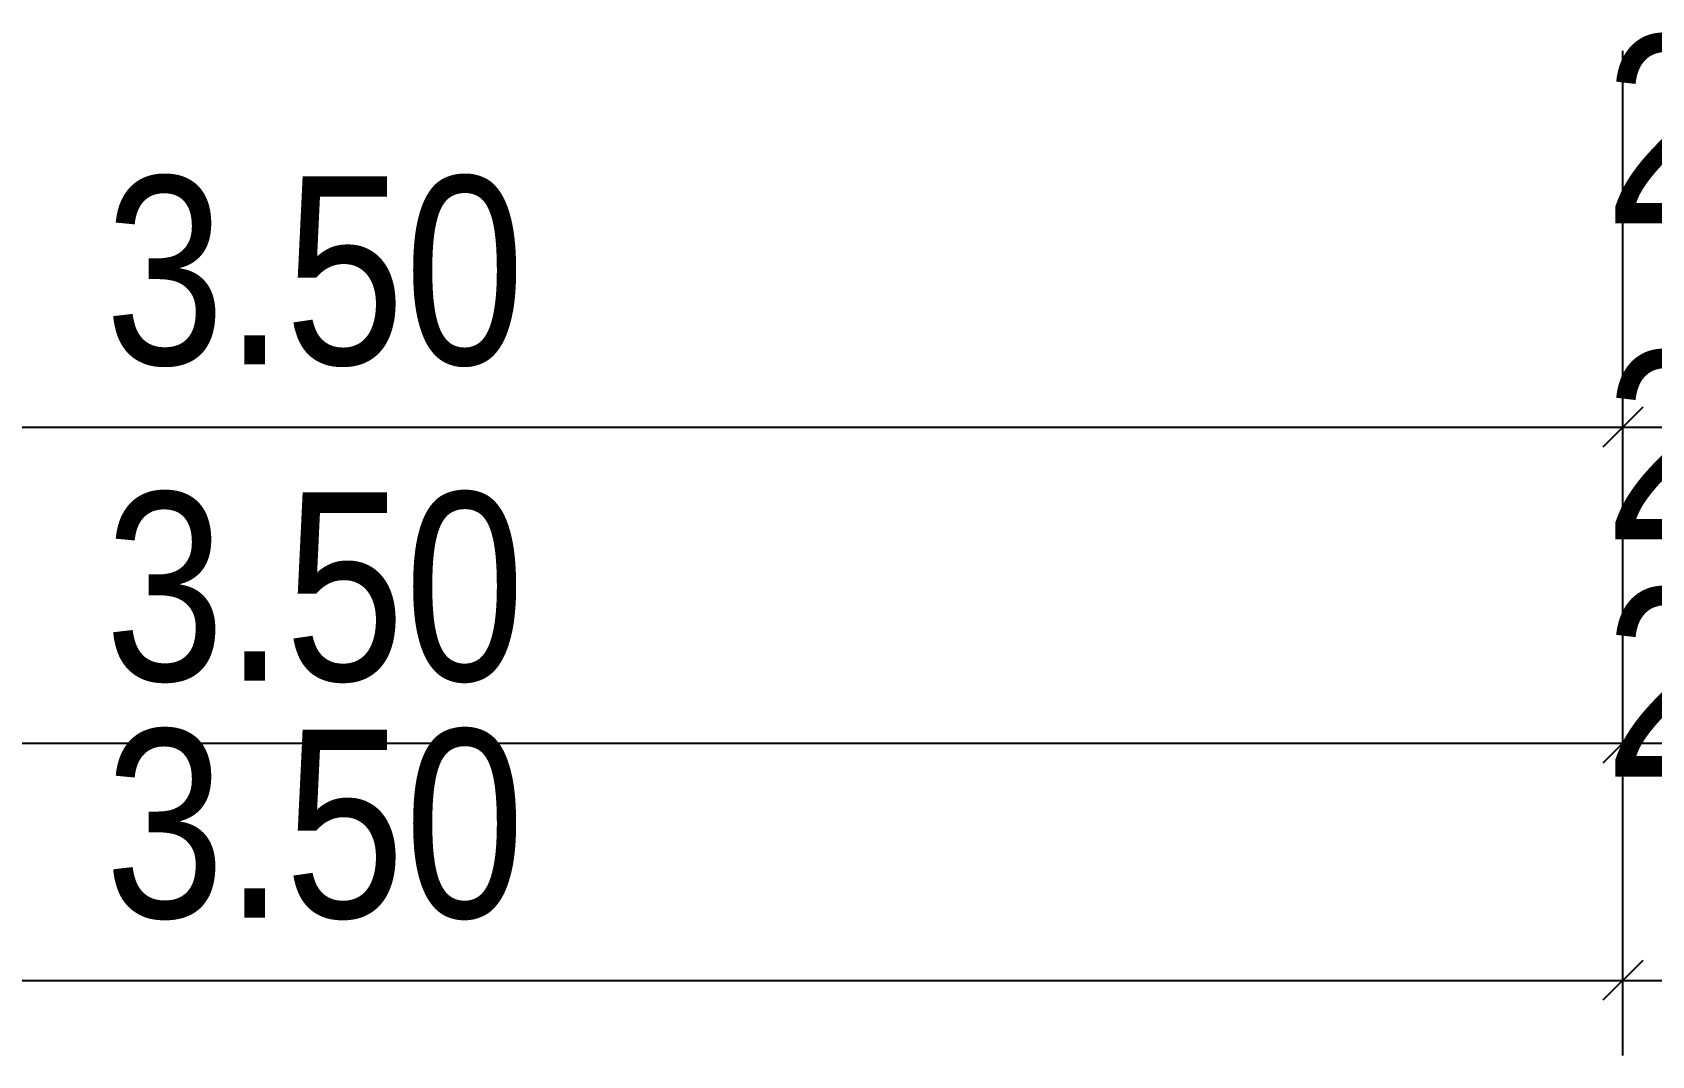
# Model space of a CAD drawing. Extents: x -996 to 41004, y -11542 to 18158.
# Drawn here: x 24650 to 26801, y -4370 to -3010 of the extents above; entities that cross this region are included whole.
import ezdxf

# ---------------------------------------------------------------- set-up
doc = ezdxf.new("R2010")
doc.units = 0
doc.header["$LTSCALE"] = 50
doc.layers.get('0').update_dxf_attribs({"lineweight": 25})
for name, color, linetype, lineweight, true_color in [('X_Mass', 7, 'Continuous', 25, 0x0080ff), ('XREF-41001-A-G-EG$0$X_Mass', 7, 'Continuous', 25, 0x0080ff), ('XREF-41001-A-G-O1$0$X_Mass', 7, 'Continuous', 25, 0x0080ff)]:
    doc.layers.add(name, color=color, linetype=linetype, lineweight=lineweight, true_color=true_color)
doc.styles.get("Standard").update_dxf_attribs({"font": 'ARIALN.TTF'})
doc.styles.add('XREF-41001-A-G-EG$0$Standard', font='ARIALN.TTF')
doc.styles.add('XREF-41001-A-G-O1$0$Standard', font='ARIALN.TTF')

# ---------------------------------------------------------------- blocks, each defined once
blk = doc.blocks.new('XREF-41001-A-G-O1$0$Maß_A0AA6L38LL', base_point=(3336, -3635))
at = {"color": 8, "ltscale": 0.25, "true_color": 0x808080}
for p, q in [((26762.6, -3635), (26762.6, -3035)), ((26789.1, -3508.5), (26736, -3561.5)), ((3362.6, -3535), (36362.6, -3535))]:
    blk.add_line(p, q, dxfattribs=at)
at = {"color": 8, "ltscale": 0.25, "true_color": 0x808080, "char_height": 250, "attachment_point": 1, "style": 'XREF-41001-A-G-O1$0$Standard'}
for s, insert in [('{\\fArial Narrow;25}', (26738.3, -3014.2)), ('{\\fArial Narrow;3.50}', (24746.3, -3201.7))]:
    blk.add_mtext(s, dxfattribs=dict(at, insert=insert))
blk = doc.blocks.new('XREF-41001-A-G-O1')
at = {"layer": 'XREF-41001-A-G-O1$0$X_Mass', "color": 8, "ltscale": 0.25, "true_color": 0x808080}
blk.add_blockref('XREF-41001-A-G-O1$0$Maß_A0AA6L38LL', (3336, -3635), dxfattribs=at)
blk = doc.blocks.new('XREF-41001-A-G-EG$0$Maß_A0AA6L4OLL', base_point=(3336, -4370))
at = {"ltscale": 0.25}
for p, q in [((26762.6, -4370), (26762.6, -3770)), ((26789.1, -4243.5), (26736, -4296.5)), ((3362.6, -4270), (36362.6, -4270))]:
    blk.add_line(p, q, dxfattribs=at)
at = {"ltscale": 0.25, "char_height": 250, "attachment_point": 1, "style": 'XREF-41001-A-G-EG$0$Standard'}
for s, insert in [('{\\fArial Narrow;25}', (26738.3, -3749.2)), ('{\\fArial Narrow;3.50}', (24746.3, -3936.7))]:
    blk.add_mtext(s, dxfattribs=dict(at, insert=insert))
blk = doc.blocks.new('XREF-41001-A-G-EG')
at = {"layer": 'XREF-41001-A-G-EG$0$X_Mass', "ltscale": 0.25}
blk.add_blockref('XREF-41001-A-G-EG$0$Maß_A0AA6L4OLL', (3336, -4370), dxfattribs=at)
blk = doc.blocks.new('Maß_A0AA6L6VLL', base_point=(3336, -4055))
at = {"ltscale": 0.25}
for p, q in [((26762.6, -4055), (26762.6, -3455)), ((26789.1, -3928.5), (26736, -3981.5)), ((3362.6, -3955), (36362.6, -3955))]:
    blk.add_line(p, q, dxfattribs=at)
at = {"ltscale": 0.25, "char_height": 250, "attachment_point": 1}
for s, insert in [('{\\fArial Narrow;25}', (26738.3, -3434.2)), ('{\\fArial Narrow;3.50}', (24746.3, -3621.7))]:
    blk.add_mtext(s, dxfattribs=dict(at, insert=insert))

msp = doc.modelspace()

# ---------------------------------------------------------------- block references
at = {"color": 8, "lineweight": 25, "ltscale": 0.25, "true_color": 0x808080}
for name, p in [('XREF-41001-A-G-O1', (0, 0, -3380)), ('XREF-41001-A-G-EG', (0, 0, -6760))]:
    msp.add_blockref(name, p, dxfattribs=at)
at = {"layer": 'X_Mass', "ltscale": 0.25}
msp.add_blockref('Maß_A0AA6L6VLL', (3336, -4055), dxfattribs=at)

doc.saveas('drawing.dxf')
